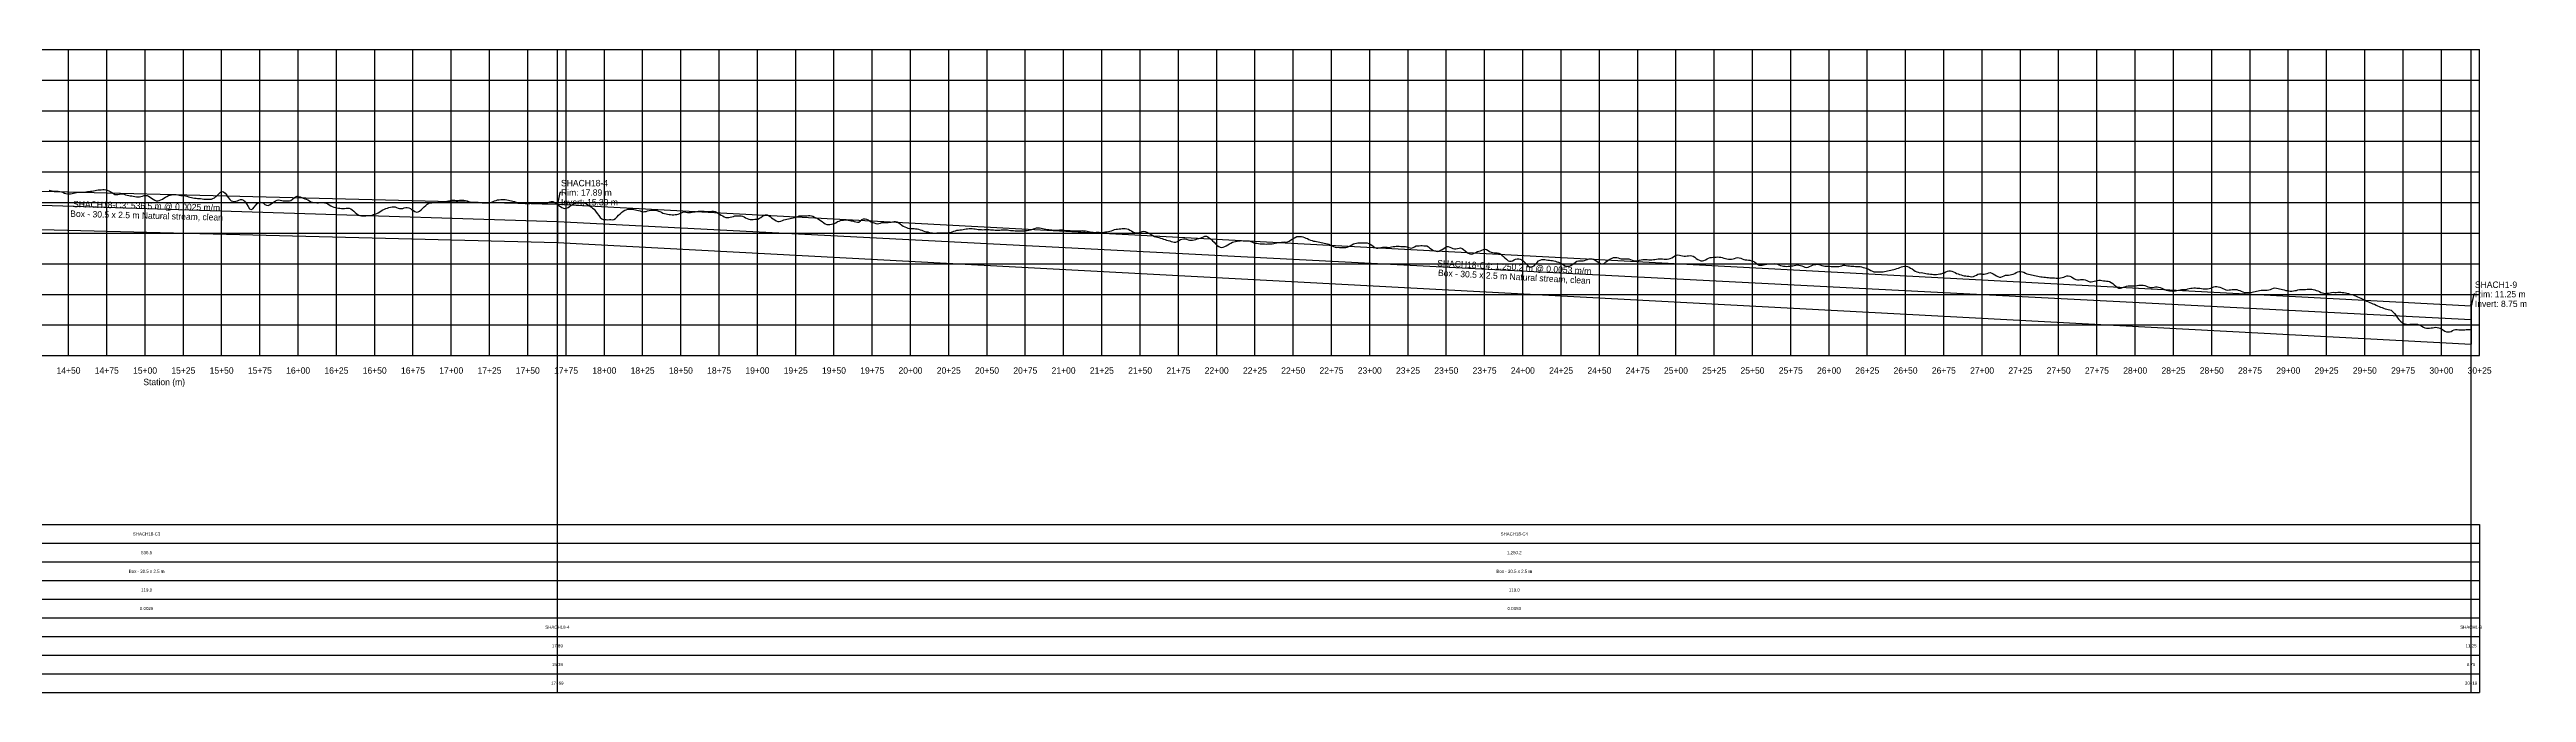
# Model space of a CAD drawing. Extents: x -64 to 3056, y -140 to 282.
# Drawn here: x 1438 to 3056, y -140 to 280 of the extents above; entities that cross this region are included whole.
import ezdxf
from ezdxf.enums import TextEntityAlignment as Align

# ---------------------------------------------------------------- set-up
doc = ezdxf.new("R2010")
doc.units = 0
for name, color, linetype in [('Annotation', 7, 'Continuous'), ('Annotation_Table', 254, 'Continuous'), ('Crown', 7, 'Continuous'), ('Grid', 254, 'Continuous'), ('Grid_Text', 7, 'Continuous'), ('Ground_Elevation', 3, 'Continuous'), ('Hydraulic_Grade', 5, 'Continuous'), ('Invert', 7, 'Continuous'), ('Structure', 7, 'Continuous')]:
    doc.layers.add(name, color=color, linetype=linetype)

msp = doc.modelspace()

# ---------------------------------------------------------------- linework, layer by layer
at = {"layer": 'Annotation', "color": 0}
for points in [[(1769.3, 178.9), (1769.1, 179.8), (1769.9, 179.7)], [(3019.4, 112.5), (3019.2, 113.4), (3020, 113.3)]]:
    msp.add_lwpolyline(points, close=True, dxfattribs=at)
for points in [[(1771.7, 186.5), (1771, 186.5), (1769.3, 178.9)], [(3021.9, 120.1), (3021.1, 120.1), (3019.4, 112.5)]]:
    msp.add_lwpolyline(points, dxfattribs=at)
at = {"layer": 'Annotation_Table', "color": 254}
for points in [[(1769.3, -140.2), (1769.3, 280)], [(3019.4, -140.2), (3019.4, 280)], [(-25, -30.5), (3024.9, -30.5)], [(3024.9, -30.5), (3024.9, -140.2)], [(-25, -42.7), (3024.9, -42.7)], [(-25, -54.9), (3024.9, -54.9)], [(-25, -67.1), (3024.9, -67.1)], [(-25, -79.2), (3024.9, -79.2)], [(-25, -91.4), (3024.9, -91.4)], [(-25, -103.6), (3024.9, -103.6)], [(-25, -115.8), (3024.9, -115.8)], [(-25, -128), (3024.9, -128)], [(-25, -140.2), (3024.9, -140.2)]]:
    msp.add_lwpolyline(points, dxfattribs=at)
at = {"layer": 'Crown', "color": 0}
for points in [[(1232.8, 192.4), (1769.3, 178.9)], [(1769.3, 178.9), (1769.3, 178.9)], [(1769.3, 178.9), (3019.4, 112.5)], [(3019.4, 112.5), (3019.4, 112.5)]]:
    msp.add_lwpolyline(points, dxfattribs=at)
at = {"layer": 'Grid', "color": 254}
for points in [[(-25, 280), (3025, 280)], [(1450, 80), (1450, 280)], [(1475, 80), (1475, 280)], [(1500, 80), (1500, 280)], [(1525, 80), (1525, 280)], [(1550, 80), (1550, 280)], [(1575, 80), (1575, 280)], [(1600, 80), (1600, 280)], [(1625, 80), (1625, 280)], [(1650, 80), (1650, 280)], [(1675, 80), (1675, 280)], [(1700, 80), (1700, 280)], [(1725, 80), (1725, 280)], [(1750, 80), (1750, 280)], [(1775, 80), (1775, 280)], [(1800, 80), (1800, 280)], [(1825, 80), (1825, 280)], [(1850, 80), (1850, 280)], [(1875, 80), (1875, 280)], [(1900, 80), (1900, 280)], [(1925, 80), (1925, 280)], [(1950, 80), (1950, 280)], [(1975, 80), (1975, 280)], [(2000, 80), (2000, 280)], [(2025, 80), (2025, 280)], [(2050, 80), (2050, 280)], [(2075, 80), (2075, 280)], [(2100, 80), (2100, 280)], [(2125, 80), (2125, 280)], [(2150, 80), (2150, 280)], [(2175, 80), (2175, 280)], [(2200, 80), (2200, 280)], [(2225, 80), (2225, 280)], [(2250, 80), (2250, 280)], [(2275, 80), (2275, 280)], [(2300, 80), (2300, 280)], [(2325, 80), (2325, 280)], [(2350, 80), (2350, 280)], [(2375, 80), (2375, 280)], [(2400, 80), (2400, 280)], [(2425, 80), (2425, 280)], [(2450, 80), (2450, 280)], [(2475, 80), (2475, 280)], [(2500, 80), (2500, 280)], [(2525, 80), (2525, 280)], [(2550, 80), (2550, 280)], [(2575, 80), (2575, 280)], [(2600, 80), (2600, 280)], [(2625, 80), (2625, 280)], [(2650, 80), (2650, 280)], [(2675, 80), (2675, 280)], [(2700, 80), (2700, 280)], [(2725, 80), (2725, 280)], [(2750, 80), (2750, 280)], [(2775, 80), (2775, 280)], [(2800, 80), (2800, 280)], [(2825, 80), (2825, 280)], [(2850, 80), (2850, 280)], [(2875, 80), (2875, 280)], [(2900, 80), (2900, 280)], [(2925, 80), (2925, 280)], [(2950, 80), (2950, 280)], [(2975, 80), (2975, 280)], [(3000, 80), (3000, 280)], [(3025, 80), (3025, 280)], [(-25, 260), (3025, 260)], [(-25, 240), (3025, 240)], [(-25, 220), (3025, 220)], [(-25, 200), (3025, 200)], [(-25, 180), (3025, 180)], [(-25, 160), (3025, 160)], [(-25, 140), (3025, 140)], [(-25, 120), (3025, 120)], [(-25, 100), (3025, 100)], [(-25, 80), (3025, 80)]]:
    msp.add_lwpolyline(points, dxfattribs=at)
at = {"layer": 'Ground_Elevation', "color": 3}
msp.add_lwpolyline([(1437.3, 188.1), (1438.3, 187.9), (1439.3, 187.7), (1440.3, 187.5), (1441.3, 187.4), (1442.3, 187.4), (1443.3, 187.4), (1444.3, 187.3), (1445.3, 187), (1446.3, 186.7), (1447.3, 186.2), (1448.3, 185.8), (1449.3, 185.6), (1450.3, 185.6), (1451.3, 185.7), (1452.3, 185.8), (1453.3, 186.1), (1454.3, 186.3), (1455.3, 186.5), (1456.3, 186.7), (1457.3, 186.7), (1458.3, 186.7), (1459.3, 186.7), (1460.3, 186.8), (1461.3, 187), (1462.3, 187.2), (1463.3, 187.3), (1464.3, 187.4), (1465.3, 187.5), (1466.3, 187.7), (1467.3, 187.9), (1468.3, 188.1), (1469.3, 188.2), (1470.3, 188.3), (1471.3, 188.4), (1472.3, 188.5), (1473.3, 188.5), (1474.3, 188.3), (1475.3, 188), (1476.3, 187.6), (1477.3, 187.1), (1478.3, 186.5), (1479.3, 185.8), (1480.3, 185.3), (1481.3, 185.2), (1482.3, 185.3), (1483.3, 185.5), (1484.3, 185.6), (1485.3, 185.6), (1486.3, 185.4), (1487.3, 185.1), (1488.3, 184.8), (1489.3, 184.5), (1490.3, 184.4), (1491.3, 184.4), (1492.3, 184.2), (1493.3, 184), (1494.3, 183.8), (1495.3, 183.8), (1496.3, 183.8), (1497.3, 184), (1498.3, 184.2), (1499.3, 184.5), (1500.3, 184.6), (1501.3, 184.6), (1502.3, 184.2), (1503.3, 183.6), (1504.3, 182.8), (1505.3, 182.1), (1506.3, 181.5), (1507.3, 181.1), (1508.3, 181), (1509.3, 181.3), (1510.3, 181.7), (1511.3, 182.3), (1512.3, 182.9), (1513.3, 183.5), (1514.3, 184), (1515.3, 184.5), (1516.3, 184.9), (1517.3, 185.1), (1518.3, 185.2), (1519.3, 185.3), (1520.3, 185.2), (1521.3, 185), (1522.3, 184.9), (1523.3, 184.7), (1524.3, 184.6), (1525.3, 184.5), (1526.3, 184.3), (1527.3, 184.1), (1528.3, 183.8), (1529.3, 183.5), (1530.3, 183.3), (1531.3, 183.1), (1532.3, 182.9), (1533.3, 182.8), (1534.3, 182.7), (1535.3, 182.7), (1536.3, 182.6), (1537.3, 182.5), (1538.3, 182.3), (1539.3, 182.3), (1540.3, 182.2), (1541.3, 182.2), (1542.3, 182.2), (1543.3, 182.3), (1544.3, 182.6), (1545.3, 183.1), (1546.3, 183.9), (1547.3, 184.8), (1548.3, 185.9), (1549.3, 186.8), (1550.3, 187.2), (1551.3, 186.9), (1552.3, 186.1), (1553.3, 184.8), (1554.3, 183.3), (1555.3, 182), (1556.3, 181.1), (1557.3, 180.8), (1558.3, 180.7), (1559.3, 180.9), (1560.3, 181.1), (1561.3, 181.5), (1562.3, 181.9), (1563.3, 181.9), (1564.3, 181.5), (1565.3, 180.6), (1566.3, 179.1), (1567.3, 177.4), (1568.3, 175.9), (1569.3, 175.4), (1570.3, 175.8), (1571.3, 176.9), (1572.3, 178.2), (1573.3, 179.3), (1574.3, 180), (1575.3, 180.3), (1576.3, 180), (1577.3, 179.5), (1578.3, 178.8), (1579.3, 178.3), (1580.3, 178.1), (1581.3, 178.5), (1582.3, 179.1), (1583.3, 179.8), (1584.3, 180.5), (1585.3, 181.1), (1586.3, 181.6), (1587.3, 181.7), (1588.3, 181.6), (1589.3, 181.4), (1590.3, 181.2), (1591.3, 181.1), (1592.3, 181.1), (1593.3, 181.2), (1594.3, 181.2), (1595.3, 181.4), (1596.3, 182.1), (1597.3, 183), (1598.3, 183.8), (1599.3, 184.1), (1600.3, 184), (1601.3, 183.7), (1602.3, 183.3), (1603.3, 182.9), (1604.3, 182.5), (1605.3, 182.2), (1606.3, 181.7), (1607.3, 181.1), (1608.3, 180.5), (1609.3, 180.2), (1610.3, 180), (1611.3, 180), (1612.3, 179.9), (1613.3, 179.9), (1614.3, 180), (1615.3, 180.1), (1616.3, 180.1), (1617.3, 179.9), (1618.3, 179.5), (1619.3, 179.1), (1620.3, 178.5), (1621.3, 177.9), (1622.3, 177.4), (1623.3, 177), (1624.3, 176.7), (1625.3, 176.5), (1626.3, 176.4), (1627.3, 176.3), (1628.3, 176.2), (1629.3, 176.2), (1630.3, 176.2), (1631.3, 176.3), (1632.3, 176.3), (1633.3, 176.3), (1634.3, 175.9), (1635.3, 175.2), (1636.3, 174.4), (1637.3, 173.5), (1638.3, 172.7), (1639.3, 172), (1640.3, 171.5), (1641.3, 171.3), (1642.3, 171.3), (1643.3, 171.3), (1644.3, 171.4), (1645.3, 171.5), (1646.3, 171.5), (1647.3, 171.6), (1648.3, 171.8), (1649.3, 172.1), (1650.3, 172.5), (1651.3, 172.8), (1652.3, 173.3), (1653.3, 173.9), (1654.3, 174.6), (1655.3, 175.2), (1656.3, 175.6), (1657.3, 176), (1658.3, 176.4), (1659.3, 176.8), (1660.3, 177), (1661.3, 177.2), (1662.3, 177.2), (1663.3, 177.1), (1664.3, 176.8), (1665.3, 176.4), (1666.3, 176.1), (1667.3, 176.1), (1668.3, 176.2), (1669.3, 176.5), (1670.3, 176.8), (1671.3, 176.8), (1672.3, 176.6), (1673.3, 176), (1674.3, 175.3), (1675.3, 174.7), (1676.3, 174.1), (1677.3, 173.8), (1678.3, 173.9), (1679.3, 174.4), (1680.3, 175.2), (1681.3, 176.2), (1682.3, 177.2), (1683.3, 178), (1684.3, 178.9), (1685.3, 179.5), (1686.3, 179.8), (1687.3, 179.9), (1688.3, 180), (1689.3, 180), (1690.3, 180.1), (1691.3, 180.3), (1692.3, 180.3), (1693.3, 180.3), (1694.3, 180.3), (1695.3, 180.3), (1696.3, 180.5), (1697.3, 180.8), (1698.3, 181.1), (1699.3, 181.3), (1700.3, 181.5), (1701.3, 181.5), (1702.3, 181.5), (1703.3, 181.4), (1704.3, 181.4), (1705.3, 181.5), (1706.3, 181.6), (1707.3, 181.6), (1708.3, 181.6), (1709.3, 181.4), (1710.3, 181.1), (1711.3, 180.7), (1712.3, 180.4), (1713.3, 180.2), (1714.3, 180.2), (1715.3, 180.2), (1716.3, 180.3), (1717.3, 180.3), (1718.3, 180.1), (1719.3, 180), (1720.3, 179.8), (1721.3, 179.7), (1722.3, 179.7), (1723.3, 179.8), (1724.3, 179.8), (1725.3, 180), (1726.3, 180.3), (1727.3, 180.7), (1728.3, 181.1), (1729.3, 181.4), (1730.3, 181.7), (1731.3, 181.8), (1732.3, 181.9), (1733.3, 181.9), (1734.3, 181.9), (1735.3, 181.9), (1736.3, 181.8), (1737.3, 181.5), (1738.3, 181.3), (1739.3, 181.1), (1740.3, 180.9), (1741.3, 180.6), (1742.3, 180.3), (1743.3, 180.1), (1744.3, 180), (1745.3, 179.9), (1746.3, 179.8), (1747.3, 179.6), (1748.3, 179.4), (1749.3, 179.3), (1750.3, 179.4), (1751.3, 179.4), (1752.3, 179.5), (1753.3, 179.5), (1754.3, 179.6), (1755.3, 179.6), (1756.3, 179.6), (1757.3, 179.5), (1758.3, 179.4), (1759.3, 179.2), (1760.3, 179.1), (1761.3, 179.2), (1762.3, 179.4), (1763.3, 180), (1764.3, 180.4), (1765.3, 180.7), (1766.3, 180.6), (1767.3, 180.2), (1768.3, 179.6), (1769.3, 178.9), (1770.3, 178.1), (1771.3, 177.3), (1772.3, 176.7), (1773.3, 176.3), (1774.3, 176.2), (1775.3, 176.4), (1776.3, 176.8), (1777.3, 177.5), (1778.3, 178.2), (1779.3, 178.8), (1780.3, 179.3), (1781.3, 179.6), (1782.3, 179.8), (1783.3, 179.9), (1784.3, 179.9), (1785.3, 179.9), (1786.3, 179.7), (1787.3, 179.5), (1788.3, 179.1), (1789.3, 178.6), (1790.3, 177.9), (1791.3, 177.2), (1792.3, 176.4), (1793.3, 175.6), (1794.3, 174.3), (1795.3, 172.8), (1796.3, 171.5), (1797.3, 170.3), (1798.3, 169.4), (1799.3, 168.9), (1800.3, 168.8), (1801.3, 168.8), (1802.3, 168.7), (1803.3, 168.8), (1804.3, 168.8), (1805.3, 168.7), (1806.3, 168.9), (1807.3, 169.5), (1808.3, 170.7), (1809.3, 171.8), (1810.3, 172.7), (1811.3, 173.5), (1812.3, 174.3), (1813.3, 174.9), (1814.3, 175.3), (1815.3, 175.6), (1816.3, 175.7), (1817.3, 175.7), (1818.3, 175.6), (1819.3, 175.5), (1820.3, 175.3), (1821.3, 175.1), (1822.3, 174.8), (1823.3, 174.5), (1824.3, 174.1), (1825.3, 174), (1826.3, 174.1), (1827.3, 174.2), (1828.3, 174.5), (1829.3, 174.7), (1830.3, 174.9), (1831.3, 175.1), (1832.3, 175), (1833.3, 174.9), (1834.3, 174.7), (1835.3, 174.4), (1836.3, 174.1), (1837.3, 173.6), (1838.3, 173.1), (1839.3, 172.8), (1840.3, 172.6), (1841.3, 172.4), (1842.3, 172.2), (1843.3, 172.1), (1844.3, 172), (1845.3, 172), (1846.3, 172.1), (1847.3, 172.2), (1848.3, 172.5), (1849.3, 172.9), (1850.3, 173.2), (1851.3, 173.6), (1852.3, 173.9), (1853.3, 173.7), (1854.3, 173.5), (1855.3, 173.4), (1856.3, 173.4), (1857.3, 173.6), (1858.3, 173.9), (1859.3, 174), (1860.3, 174.2), (1861.3, 174.3), (1862.3, 174.3), (1863.3, 174.3), (1864.3, 174.3), (1865.3, 174.3), (1866.3, 174.2), (1867.3, 174.2), (1868.3, 174.1), (1869.3, 174.1), (1870.3, 174.3), (1871.3, 174.3), (1872.3, 174.1), (1873.3, 173.6), (1874.3, 173), (1875.3, 172.5), (1876.3, 171.8), (1877.3, 171.2), (1878.3, 170.6), (1879.3, 170.3), (1880.3, 170.3), (1881.3, 170.3), (1882.3, 170.4), (1883.3, 170.6), (1884.3, 170.9), (1885.3, 171.2), (1886.3, 171.4), (1887.3, 171.4), (1888.3, 171.4), (1889.3, 171.3), (1890.3, 171), (1891.3, 170.6), (1892.3, 170.1), (1893.3, 169.6), (1894.3, 169.2), (1895.3, 168.9), (1896.3, 168.9), (1897.3, 169), (1898.3, 169.1), (1899.3, 169.1), (1900.3, 169.2), (1901.3, 169.7), (1902.3, 170.3), (1903.3, 171.1), (1904.3, 171.6), (1905.3, 172), (1906.3, 171.9), (1907.3, 171.6), (1908.3, 170.9), (1909.3, 170.1), (1910.3, 169.4), (1911.3, 168.7), (1912.3, 168.1), (1913.3, 167.7), (1914.3, 167.7), (1915.3, 167.9), (1916.3, 168.3), (1917.3, 168.7), (1918.3, 169), (1919.3, 169.2), (1920.3, 169.3), (1921.3, 169.5), (1922.3, 169.7), (1923.3, 170), (1924.3, 170.3), (1925.3, 170.6), (1926.3, 170.8), (1927.3, 171.2), (1928.3, 171.4), (1929.3, 171.4), (1930.3, 171.4), (1931.3, 171.4), (1932.3, 171.4), (1933.3, 171.5), (1934.3, 171.6), (1935.3, 171.4), (1936.3, 171), (1937.3, 170.5), (1938.3, 170.1), (1939.3, 169.5), (1940.3, 168.9), (1941.3, 168.3), (1942.3, 167.5), (1943.3, 166.7), (1944.3, 166), (1945.3, 165.7), (1946.3, 165.6), (1947.3, 165.6), (1948.3, 165.8), (1949.3, 166), (1950.3, 166.3), (1951.3, 166.8), (1952.3, 167.5), (1953.3, 167.9), (1954.3, 168.2), (1955.3, 168.4), (1956.3, 168.5), (1957.3, 168.6), (1958.3, 168.6), (1959.3, 168.5), (1960.3, 168.2), (1961.3, 168.1), (1962.3, 168), (1963.3, 167.6), (1964.3, 167.3), (1965.3, 167.1), (1966.3, 167.2), (1967.3, 168.1), (1968.3, 169), (1969.3, 169.4), (1970.3, 169.4), (1971.3, 169.1), (1972.3, 168.7), (1973.3, 168), (1974.3, 167.4), (1975.3, 167), (1976.3, 166.8), (1977.3, 166.3), (1978.3, 166.1), (1979.3, 166.3), (1980.3, 166.6), (1981.3, 166.9), (1982.3, 166.9), (1983.3, 166.9), (1984.3, 166.9), (1985.3, 166.9), (1986.3, 167.1), (1987.3, 167.2), (1988.3, 167.4), (1989.3, 167.5), (1990.3, 167.5), (1991.3, 167.3), (1992.3, 166.8), (1993.3, 166.1), (1994.3, 165.3), (1995.3, 164.6), (1996.3, 164.1), (1997.3, 163.6), (1998.3, 163.2), (1999.3, 163), (2000.3, 163), (2001.3, 163), (2002.3, 163.1), (2003.3, 162.9), (2004.3, 162.8), (2005.3, 162.5), (2006.3, 162.2), (2007.3, 161.9), (2008.3, 161.5), (2009.3, 161.1), (2010.3, 160.9), (2011.3, 160.8), (2012.3, 160.5), (2013.3, 160.3), (2014.3, 160.1), (2015.3, 160), (2016.3, 160), (2017.3, 160.1), (2018.3, 160.1), (2019.3, 160.2), (2020.3, 160.3), (2021.3, 160.3), (2022.3, 160.3), (2023.3, 160.3), (2024.3, 160.3), (2025.3, 160.4), (2026.3, 160.5), (2027.3, 160.8), (2028.3, 161.2), (2029.3, 161.6), (2030.3, 161.9), (2031.3, 162), (2032.3, 162.1), (2033.3, 162.2), (2034.3, 162.3), (2035.3, 162.5), (2036.3, 162.7), (2037.3, 162.9), (2038.3, 163.1), (2039.3, 163.1), (2040.3, 163.1), (2041.3, 162.9), (2042.3, 162.7), (2043.3, 162.5), (2044.3, 162.4), (2045.3, 162.3), (2046.3, 162.3), (2047.3, 162.2), (2048.3, 162.3), (2049.3, 162.3), (2050.3, 162.3), (2051.3, 162.3), (2052.3, 162.2), (2053.3, 162.2), (2054.3, 162.1), (2055.3, 162), (2056.3, 161.9), (2057.3, 161.9), (2058.3, 162), (2059.3, 162.2), (2060.3, 162.2), (2061.3, 162.2), (2062.3, 162.1), (2063.3, 162.1), (2064.3, 162), (2065.3, 161.8), (2066.3, 161.7), (2067.3, 161.7), (2068.3, 161.6), (2069.3, 161.6), (2070.3, 161.6), (2071.3, 161.6), (2072.3, 161.6), (2073.3, 161.6), (2074.3, 161.6), (2075.3, 161.7), (2076.3, 161.8), (2077.3, 162), (2078.3, 162.1), (2079.3, 162.4), (2080.3, 162.8), (2081.3, 163.1), (2082.3, 163.4), (2083.3, 163.5), (2084.3, 163.4), (2085.3, 163.2), (2086.3, 163), (2087.3, 162.7), (2088.3, 162.5), (2089.3, 162.4), (2090.3, 162.3), (2091.3, 162.2), (2092.3, 162.1), (2093.3, 162), (2094.3, 162), (2095.3, 162), (2096.3, 162), (2097.3, 162.1), (2098.3, 162.1), (2099.3, 162.1), (2100.3, 162), (2101.3, 161.8), (2102.3, 161.8), (2103.3, 161.8), (2104.3, 161.7), (2105.3, 161.6), (2106.3, 161.5), (2107.3, 161.5), (2108.3, 161.6), (2109.3, 161.6), (2110.3, 161.6), (2111.3, 161.6), (2112.3, 161.7), (2113.3, 161.6), (2114.3, 161.5), (2115.3, 161.3), (2116.3, 161.1), (2117.3, 160.9), (2118.3, 160.7), (2119.3, 160.6), (2120.3, 160.5), (2121.3, 160.6), (2122.3, 160.6), (2123.3, 160.6), (2124.3, 160.5), (2125.3, 160.4), (2126.3, 160.6), (2127.3, 160.8), (2128.3, 160.8), (2129.3, 161), (2130.3, 161.2), (2131.3, 161.6), (2132.3, 162), (2133.3, 162.3), (2134.3, 162.5), (2135.3, 162.6), (2136.3, 162.7), (2137.3, 162.8), (2138.3, 163), (2139.3, 163.1), (2140.3, 163.1), (2141.3, 162.9), (2142.3, 162.5), (2143.3, 162), (2144.3, 161.4), (2145.3, 160.8), (2146.3, 160.4), (2147.3, 160.2), (2148.3, 160.1), (2149.3, 160.4), (2150.3, 160.7), (2151.3, 161.1), (2152.3, 161.2), (2153.3, 161.1), (2154.3, 160.7), (2155.3, 160.2), (2156.3, 159.7), (2157.3, 159.2), (2158.3, 158.5), (2159.3, 157.9), (2160.3, 157.6), (2161.3, 157.4), (2162.3, 157.1), (2163.3, 156.8), (2164.3, 156.5), (2165.3, 156.1), (2166.3, 155.8), (2167.3, 155.4), (2168.3, 155.1), (2169.3, 154.9), (2170.3, 154.6), (2171.3, 154.3), (2172.3, 154), (2173.3, 154), (2174.3, 154.5), (2175.3, 155.1), (2176.3, 155.8), (2177.3, 156.1), (2178.3, 156.2), (2179.3, 156.2), (2180.3, 156), (2181.3, 155.6), (2182.3, 155.4), (2183.3, 155.4), (2184.3, 155.5), (2185.3, 155.7), (2186.3, 155.9), (2187.3, 156.2), (2188.3, 156.4), (2189.3, 156.8), (2190.3, 157.2), (2191.3, 157.6), (2192.3, 158), (2193.3, 158), (2194.3, 157.5), (2195.3, 156.8), (2196.3, 156), (2197.3, 155), (2198.3, 154), (2199.3, 153), (2200.3, 152), (2201.3, 151.2), (2202.3, 150.8), (2203.3, 150.6), (2204.3, 150.8), (2205.3, 151.2), (2206.3, 151.8), (2207.3, 152.4), (2208.3, 153), (2209.3, 153.5), (2210.3, 154), (2211.3, 154.3), (2212.3, 154.5), (2213.3, 154.8), (2214.3, 154.9), (2215.3, 155), (2216.3, 155.1), (2217.3, 155), (2218.3, 155), (2219.3, 155), (2220.3, 154.9), (2221.3, 154.9), (2222.3, 154.5), (2223.3, 154.1), (2224.3, 153.7), (2225.3, 153.5), (2226.3, 153.4), (2227.3, 153.2), (2228.3, 153.1), (2229.3, 153), (2230.3, 152.9), (2231.3, 152.9), (2232.3, 152.8), (2233.3, 152.9), (2234.3, 152.9), (2235.3, 153), (2236.3, 153.1), (2237.3, 153.2), (2238.3, 153.4), (2239.3, 153.6), (2240.3, 153.8), (2241.3, 153.9), (2242.3, 154.1), (2243.3, 154.2), (2244.3, 154.3), (2245.3, 154.2), (2246.3, 154.4), (2247.3, 154.8), (2248.3, 155.3), (2249.3, 156), (2250.3, 156.6), (2251.3, 157.2), (2252.3, 157.7), (2253.3, 157.9), (2254.3, 157.9), (2255.3, 157.7), (2256.3, 157.5), (2257.3, 157.1), (2258.3, 156.8), (2259.3, 156.4), (2260.3, 155.9), (2261.3, 155.4), (2262.3, 155.1), (2263.3, 154.8), (2264.3, 154.7), (2265.3, 154.5), (2266.3, 154.3), (2267.3, 154), (2268.3, 153.9), (2269.3, 153.7), (2270.3, 153.5), (2271.3, 153.3), (2272.3, 153.1), (2273.3, 152.7), (2274.3, 152.2), (2275.3, 151.7), (2276.3, 151.2), (2277.3, 150.9), (2278.3, 150.7), (2279.3, 150.8), (2280.3, 150.7), (2281.3, 150.7), (2282.3, 150.6), (2283.3, 150.5), (2284.3, 150.6), (2285.3, 150.8), (2286.3, 151.2), (2287.3, 151.8), (2288.3, 152.4), (2289.3, 152.9), (2290.3, 153.3), (2291.3, 153.5), (2292.3, 153.7), (2293.3, 153.7), (2294.3, 153.6), (2295.3, 153.7), (2296.3, 153.7), (2297.3, 153.7), (2298.3, 153.6), (2299.3, 153.3), (2300.3, 152.8), (2301.3, 152.2), (2302.3, 151.4), (2303.3, 150.7), (2304.3, 150.2), (2305.3, 150.1), (2306.3, 150.3), (2307.3, 150.5), (2308.3, 150.8), (2309.3, 150.9), (2310.3, 150.9), (2311.3, 150.8), (2312.3, 150.7), (2313.3, 150.9), (2314.3, 151), (2315.3, 151.2), (2316.3, 151.3), (2317.3, 151.4), (2318.3, 151.4), (2319.3, 151.4), (2320.3, 151.3), (2321.3, 151.3), (2322.3, 151.3), (2323.3, 151.2), (2324.3, 151), (2325.3, 150.7), (2326.3, 150.3), (2327.3, 150.2), (2328.3, 150.5), (2329.3, 151.1), (2330.3, 151.6), (2331.3, 151.8), (2332.3, 151.8), (2333.3, 151.9), (2334.3, 151.9), (2335.3, 151.8), (2336.3, 151.8), (2337.3, 151.6), (2338.3, 151), (2339.3, 150.2), (2340.3, 149.5), (2341.3, 148.9), (2342.3, 148.4), (2343.3, 148.2), (2344.3, 148.1), (2345.3, 148.3), (2346.3, 148.8), (2347.3, 149.4), (2348.3, 150), (2349.3, 150.7), (2350.3, 151.2), (2351.3, 151.2), (2352.3, 150.9), (2353.3, 150.4), (2354.3, 149.9), (2355.3, 149.7), (2356.3, 149.8), (2357.3, 150), (2358.3, 150.2), (2359.3, 150.3), (2360.3, 150), (2361.3, 149.4), (2362.3, 148.5), (2363.3, 147.5), (2364.3, 146.8), (2365.3, 146.4), (2366.3, 146.2), (2367.3, 146.4), (2368.3, 146.8), (2369.3, 147.4), (2370.3, 147.9), (2371.3, 148.2), (2372.3, 148.4), (2373.3, 148.8), (2374.3, 149.2), (2375.3, 149.5), (2376.3, 149.2), (2377.3, 148.7), (2378.3, 148.1), (2379.3, 147.6), (2380.3, 147.3), (2381.3, 147.1), (2382.3, 147.1), (2383.3, 147.2), (2384.3, 146.9), (2385.3, 146.4), (2386.3, 145.7), (2387.3, 144.8), (2388.3, 143.9), (2389.3, 142.9), (2390.3, 142), (2391.3, 141.6), (2392.3, 141.6), (2393.3, 142), (2394.3, 142.5), (2395.3, 142.9), (2396.3, 143.2), (2397.3, 143.2), (2398.3, 142.9), (2399.3, 142.5), (2400.3, 141.8), (2401.3, 140.8), (2402.3, 139.8), (2403.3, 138.7), (2404.3, 137.9), (2405.3, 137.8), (2406.3, 138.1), (2407.3, 138.7), (2408.3, 139.7), (2409.3, 140.9), (2410.3, 141.8), (2411.3, 142.4), (2412.3, 142.7), (2413.3, 142.7), (2414.3, 142.7), (2415.3, 142.5), (2416.3, 142.4), (2417.3, 142.4), (2418.3, 142.2), (2419.3, 142.1), (2420.3, 141.8), (2421.3, 141.6), (2422.3, 141.3), (2423.3, 141), (2424.3, 140.6), (2425.3, 140.2), (2426.3, 139.6), (2427.3, 138.9), (2428.3, 138.5), (2429.3, 138.3), (2430.3, 138.4), (2431.3, 138.9), (2432.3, 139.5), (2433.3, 140.2), (2434.3, 141), (2435.3, 141.7), (2436.3, 141.9), (2437.3, 141.9), (2438.3, 141.9), (2439.3, 142), (2440.3, 142.2), (2441.3, 142.5), (2442.3, 142.8), (2443.3, 143.1), (2444.3, 143.3), (2445.3, 143.2), (2446.3, 142.9), (2447.3, 142.4), (2448.3, 141.7), (2449.3, 141), (2450.3, 140.4), (2451.3, 139.9), (2452.3, 140), (2453.3, 140.4), (2454.3, 141.2), (2455.3, 142), (2456.3, 142.8), (2457.3, 143.3), (2458.3, 143.7), (2459.3, 144), (2460.3, 144.1), (2461.3, 144), (2462.3, 143.8), (2463.3, 143.5), (2464.3, 143.3), (2465.3, 143.2), (2466.3, 143.3), (2467.3, 143.3), (2468.3, 143.2), (2469.3, 143.1), (2470.3, 142.8), (2471.3, 142.4), (2472.3, 142.1), (2473.3, 141.9), (2474.3, 141.9), (2475.3, 142), (2476.3, 142.3), (2477.3, 142.5), (2478.3, 142.7), (2479.3, 142.8), (2480.3, 142.8), (2481.3, 142.7), (2482.3, 142.6), (2483.3, 142.6), (2484.3, 142.6), (2485.3, 142.8), (2486.3, 142.8), (2487.3, 142.9), (2488.3, 143.1), (2489.3, 143.2), (2490.3, 143.2), (2491.3, 143.1), (2492.3, 143), (2493.3, 142.9), (2494.3, 142.9), (2495.3, 143.1), (2496.3, 143.4), (2497.3, 143.9), (2498.3, 144.6), (2499.3, 145.2), (2500.3, 145.6), (2501.3, 145.8), (2502.3, 145.7), (2503.3, 145.4), (2504.3, 145.2), (2505.3, 145), (2506.3, 145), (2507.3, 145.1), (2508.3, 145.2), (2509.3, 145.3), (2510.3, 145.2), (2511.3, 144.9), (2512.3, 144.3), (2513.3, 143.5), (2514.3, 142.8), (2515.3, 142.3), (2516.3, 141.9), (2517.3, 141.9), (2518.3, 142.2), (2519.3, 142.6), (2520.3, 143.1), (2521.3, 143.6), (2522.3, 144), (2523.3, 144.1), (2524.3, 144.2), (2525.3, 144.3), (2526.3, 144.3), (2527.3, 144.4), (2528.3, 144.3), (2529.3, 144.2), (2530.3, 144), (2531.3, 143.7), (2532.3, 143.4), (2533.3, 143.2), (2534.3, 143), (2535.3, 142.9), (2536.3, 143), (2537.3, 143.2), (2538.3, 143.4), (2539.3, 143.8), (2540.3, 144), (2541.3, 143.9), (2542.3, 143.6), (2543.3, 143.2), (2544.3, 142.8), (2545.3, 142.6), (2546.3, 142.5), (2547.3, 142.4), (2548.3, 142.3), (2549.3, 142), (2550.3, 141.7), (2551.3, 141.2), (2552.3, 140.4), (2553.3, 139.7), (2554.3, 139.1), (2555.3, 139), (2556.3, 139), (2557.3, 139.2), (2558.3, 139.5), (2559.3, 139.8), (2560.3, 139.9), (2561.3, 140), (2562.3, 140), (2563.3, 140), (2564.3, 140.2), (2565.3, 140), (2566.3, 139.7), (2567.3, 139.3), (2568.3, 138.9), (2569.3, 138.6), (2570.3, 138.4), (2571.3, 138.3), (2572.3, 138.2), (2573.3, 138.3), (2574.3, 138.4), (2575.3, 138.6), (2576.3, 138.7), (2577.3, 138.9), (2578.3, 139.1), (2579.3, 139.2), (2580.3, 139.1), (2581.3, 138.9), (2582.3, 138.7), (2583.3, 138.2), (2584.3, 137.8), (2585.3, 137.6), (2586.3, 137.8), (2587.3, 138.2), (2588.3, 138.7), (2589.3, 139.1), (2590.3, 139.4), (2591.3, 139.6), (2592.3, 139.7), (2593.3, 139.6), (2594.3, 139.2), (2595.3, 138.8), (2596.3, 138.6), (2597.3, 138.4), (2598.3, 138.4), (2599.3, 138.5), (2600.3, 138.3), (2601.3, 138.2), (2602.3, 138.2), (2603.3, 138.1), (2604.3, 138.1), (2605.3, 138.1), (2606.3, 138.2), (2607.3, 138.4), (2608.3, 138.7), (2609.3, 139), (2610.3, 139), (2611.3, 138.9), (2612.3, 138.7), (2613.3, 138.6), (2614.3, 138.5), (2615.3, 138.4), (2616.3, 138.3), (2617.3, 138.2), (2618.3, 138.2), (2619.3, 138.2), (2620.3, 138.1), (2621.3, 137.9), (2622.3, 137.6), (2623.3, 137.3), (2624.3, 137), (2625.3, 136.6), (2626.3, 136.2), (2627.3, 135.6), (2628.3, 135.1), (2629.3, 134.8), (2630.3, 134.6), (2631.3, 134.7), (2632.3, 134.7), (2633.3, 134.7), (2634.3, 134.6), (2635.3, 134.7), (2636.3, 134.9), (2637.3, 135.1), (2638.3, 135.3), (2639.3, 135.6), (2640.3, 135.9), (2641.3, 136.1), (2642.3, 136.3), (2643.3, 136.5), (2644.3, 136.8), (2645.3, 137.2), (2646.3, 137.6), (2647.3, 137.9), (2648.3, 138.2), (2649.3, 138.3), (2650.3, 138.4), (2651.3, 138.2), (2652.3, 137.8), (2653.3, 137.2), (2654.3, 136.6), (2655.3, 135.9), (2656.3, 135.2), (2657.3, 134.7), (2658.3, 134.4), (2659.3, 134.1), (2660.3, 134.2), (2661.3, 134), (2662.3, 133.8), (2663.3, 133.6), (2664.3, 133.4), (2665.3, 133.3), (2666.3, 133.2), (2667.3, 133.1), (2668.3, 133), (2669.3, 132.9), (2670.3, 133), (2671.3, 133.2), (2672.3, 133.3), (2673.3, 133.5), (2674.3, 133.8), (2675.3, 134.1), (2676.3, 134.6), (2677.3, 135.1), (2678.3, 135.3), (2679.3, 135.3), (2680.3, 135.1), (2681.3, 134.6), (2682.3, 134.2), (2683.3, 133.7), (2684.3, 133.4), (2685.3, 133), (2686.3, 132.7), (2687.3, 132.4), (2688.3, 132.2), (2689.3, 132), (2690.3, 131.9), (2691.3, 131.9), (2692.3, 131.7), (2693.3, 131.5), (2694.3, 131.7), (2695.3, 132), (2696.3, 132.6), (2697.3, 133.1), (2698.3, 133.3), (2699.3, 133.3), (2700.3, 133.1), (2701.3, 133.1), (2702.3, 133.3), (2703.3, 133.7), (2704.3, 134.1), (2705.3, 134.2), (2706.3, 133.9), (2707.3, 133.5), (2708.3, 132.8), (2709.3, 132.2), (2710.3, 131.6), (2711.3, 131.2), (2712.3, 131.2), (2713.3, 131.7), (2714.3, 132.2), (2715.3, 132.5), (2716.3, 132.6), (2717.3, 132.6), (2718.3, 132.7), (2719.3, 132.9), (2720.3, 133.2), (2721.3, 133.7), (2722.3, 134.2), (2723.3, 134.6), (2724.3, 134.9), (2725.3, 135), (2726.3, 134.8), (2727.3, 134.4), (2728.3, 133.9), (2729.3, 133.5), (2730.3, 133.1), (2731.3, 132.9), (2732.3, 132.7), (2733.3, 132.5), (2734.3, 132.3), (2735.3, 132.1), (2736.3, 131.8), (2737.3, 131.7), (2738.3, 131.5), (2739.3, 131.4), (2740.3, 131.3), (2741.3, 131.2), (2742.3, 131.1), (2743.3, 130.9), (2744.3, 130.7), (2745.3, 130.7), (2746.3, 130.7), (2747.3, 130.7), (2748.3, 130.6), (2749.3, 130.6), (2750.3, 130.6), (2751.3, 130.7), (2752.3, 131), (2753.3, 131.3), (2754.3, 131.7), (2755.3, 132.1), (2756.3, 132.1), (2757.3, 131.9), (2758.3, 131.4), (2759.3, 130.8), (2760.3, 130.2), (2761.3, 129.7), (2762.3, 129.5), (2763.3, 129.5), (2764.3, 129.7), (2765.3, 129.8), (2766.3, 129.8), (2767.3, 129.5), (2768.3, 129.1), (2769.3, 128.5), (2770.3, 128.2), (2771.3, 128.2), (2772.3, 128.3), (2773.3, 128.6), (2774.3, 128.8), (2775.3, 129.1), (2776.3, 129.2), (2777.3, 129.2), (2778.3, 129.1), (2779.3, 128.9), (2780.3, 128.8), (2781.3, 128.7), (2782.3, 128.6), (2783.3, 128.3), (2784.3, 127.8), (2785.3, 127.1), (2786.3, 126.2), (2787.3, 125.3), (2788.3, 124.6), (2789.3, 124.1), (2790.3, 124), (2791.3, 124.2), (2792.3, 124.6), (2793.3, 125), (2794.3, 125.3), (2795.3, 125.5), (2796.3, 125.5), (2797.3, 125.5), (2798.3, 125.5), (2799.3, 125.5), (2800.3, 125.6), (2801.3, 125.7), (2802.3, 125.9), (2803.3, 126.1), (2804.3, 126.1), (2805.3, 126), (2806.3, 125.8), (2807.3, 125.4), (2808.3, 125), (2809.3, 124.7), (2810.3, 124.4), (2811.3, 124.4), (2812.3, 124.6), (2813.3, 124.8), (2814.3, 124.9), (2815.3, 124.7), (2816.3, 124.4), (2817.3, 124), (2818.3, 123.7), (2819.3, 123.2), (2820.3, 122.8), (2821.3, 122.5), (2822.3, 122.3), (2823.3, 122.2), (2824.3, 122.1), (2825.3, 122.2), (2826.3, 122.3), (2827.3, 122.5), (2828.3, 122.7), (2829.3, 122.9), (2830.3, 123.1), (2831.3, 123.1), (2832.3, 123.1), (2833.3, 123.2), (2834.3, 123.5), (2835.3, 123.8), (2836.3, 124), (2837.3, 124.1), (2838.3, 124.2), (2839.3, 124.2), (2840.3, 124.1), (2841.3, 124.1), (2842.3, 124), (2843.3, 123.9), (2844.3, 123.7), (2845.3, 123.6), (2846.3, 123.6), (2847.3, 123.7), (2848.3, 123.8), (2849.3, 124), (2850.3, 124.4), (2851.3, 124.8), (2852.3, 125.1), (2853.3, 125.1), (2854.3, 124.9), (2855.3, 124.7), (2856.3, 124.3), (2857.3, 123.8), (2858.3, 123.3), (2859.3, 122.9), (2860.3, 122.8), (2861.3, 122.9), (2862.3, 123), (2863.3, 123.1), (2864.3, 123.2), (2865.3, 123.2), (2866.3, 123.1), (2867.3, 122.8), (2868.3, 122.4), (2869.3, 122), (2870.3, 121.6), (2871.3, 121.3), (2872.3, 121.2), (2873.3, 121.2), (2874.3, 121.2), (2875.3, 121.3), (2876.3, 121.5), (2877.3, 121.7), (2878.3, 121.9), (2879.3, 122.1), (2880.3, 122.3), (2881.3, 122.5), (2882.3, 122.7), (2883.3, 122.8), (2884.3, 122.8), (2885.3, 122.8), (2886.3, 122.8), (2887.3, 123), (2888.3, 123.2), (2889.3, 123.6), (2890.3, 124), (2891.3, 124.2), (2892.3, 124.1), (2893.3, 123.9), (2894.3, 123.7), (2895.3, 123.3), (2896.3, 123.1), (2897.3, 122.9), (2898.3, 122.6), (2899.3, 122.4), (2900.3, 122.2), (2901.3, 122), (2902.3, 122), (2903.3, 122.2), (2904.3, 122.4), (2905.3, 122.6), (2906.3, 122.9), (2907.3, 123.1), (2908.3, 123.2), (2909.3, 123.2), (2910.3, 123.2), (2911.3, 123.2), (2912.3, 123.3), (2913.3, 123.3), (2914.3, 123.4), (2915.3, 123.4), (2916.3, 123.2), (2917.3, 122.9), (2918.3, 122.6), (2919.3, 122.2), (2920.3, 121.9), (2921.3, 121.3), (2922.3, 121), (2923.3, 120.8), (2924.3, 120.6), (2925.3, 120.7), (2926.3, 120.8), (2927.3, 120.9), (2928.3, 121.2), (2929.3, 121.4), (2930.3, 121.3), (2931.3, 121.3), (2932.3, 121.4), (2933.3, 121.4), (2934.3, 121.4), (2935.3, 121.3), (2936.3, 121.2), (2937.3, 121), (2938.3, 120.7), (2939.3, 120.5), (2940.3, 120.2), (2941.3, 119.9), (2942.3, 119.6), (2943.3, 119.2), (2944.3, 118.8), (2945.3, 118.4), (2946.3, 118), (2947.3, 117.6), (2948.3, 117.1), (2949.3, 116.6), (2950.3, 116.1), (2951.3, 115.6), (2952.3, 115.1), (2953.3, 114.7), (2954.3, 114.3), (2955.3, 113.9), (2956.3, 113.5), (2957.3, 113), (2958.3, 112.5), (2959.3, 112.1), (2960.3, 111.7), (2961.3, 111.3), (2962.3, 111), (2963.3, 110.6), (2964.3, 110.3), (2965.3, 110.1), (2966.3, 109.9), (2967.3, 109.6), (2968.3, 108.6), (2969.3, 107.5), (2970.3, 106.3), (2971.3, 104.7), (2972.3, 103.5), (2973.3, 102.4), (2974.3, 101.5), (2975.3, 101), (2976.3, 100.7), (2977.3, 100.4), (2978.3, 100.3), (2979.3, 100.4), (2980.3, 100.4), (2981.3, 100.5), (2982.3, 100.6), (2983.3, 100.6), (2984.3, 100.4), (2985.3, 100.1), (2986.3, 99.7), (2987.3, 99.1), (2988.3, 98.5), (2989.3, 98.1), (2990.3, 97.9), (2991.3, 97.9), (2992.3, 97.9), (2993.3, 98), (2994.3, 98.2), (2995.3, 98.4), (2996.3, 98.5), (2997.3, 98.4), (2998.3, 98.2), (2999.3, 97.9), (3000.3, 97.3), (3001.3, 96.6), (3002.3, 96), (3003.3, 95.5), (3004.3, 95.4), (3005.3, 95.4), (3006.3, 95.8), (3007.3, 96.3), (3008.3, 96.8), (3009.3, 97), (3010.3, 97), (3011.3, 96.9), (3012.3, 96.8), (3013.3, 96.8), (3014.3, 96.8), (3015.3, 96.9), (3016.3, 97), (3017.3, 97.1), (3018.3, 97), (3019.4, 97)], dxfattribs=at)
at = {"layer": 'Hydraulic_Grade', "color": 5}
for points in [[(1232.8, 184.7), (1769.3, 167.6)], [(1769.3, 167.6), (1769.3, 167.6)], [(1769.3, 167.6), (3019.4, 103.5)], [(3019.4, 103.5), (3019.4, 103.5), (3019.4, 103.5)]]:
    msp.add_lwpolyline(points, dxfattribs=at)
at = {"layer": 'Invert', "color": 0}
for points in [[(1232.8, 167.4), (1769.3, 153.9)], [(1769.3, 153.9), (1769.3, 153.9)], [(1769.3, 153.9), (3019.4, 87.5)], [(3019.4, 87.5), (3019.4, 87.5)]]:
    msp.add_lwpolyline(points, dxfattribs=at)
at = {"layer": 'Structure', "color": 0}
for points in [[(1769.3, 178.9), (1769.3, 153.9)], [(1769.3, 178.9), (1769.3, 153.9)], [(3019.4, 112.5), (3019.4, 87.5)], [(3019.4, 112.5), (3019.4, 87.5)]]:
    msp.add_lwpolyline(points, dxfattribs=at)

# ---------------------------------------------------------------- texts
at = {"layer": 'Annotation', "color": 0}
for s, height, p in [('SHACH18-4', 4.17, (1771.7, 192.7)), ('Rim: 17.89 m', 4.167, (1771.7, 186.5)), ('Invert: 15.39 m', 4.167, (1771.7, 180.2)), ('SHACH1-9', 4.17, (3021.9, 126.3)), ('Rim: 11.25 m', 4.167, (3021.9, 120.1)), ('Invert: 8.75 m', 4.167, (3021.9, 113.8))]:
    msp.add_text(s, height=height, dxfattribs=at).set_placement(p, align=Align.MIDDLE_LEFT)
for s, rotation, p in [('SHACH18-C3: 536.5 m @ 0.0025 m/m', 358.5533, (1501, 177.8)), ('Box - 30.5 x 2.5 m Natural stream, clean', 358.5533, (1501, 171.5)), ('SHACH18-C4: 1,250.2 m @ 0.0053 m/m', 356.9602, (2394.4, 137.8)), ('Box - 30.5 x 2.5 m Natural stream, clean', 356.9602, (2394.4, 131.5))]:
    msp.add_text(s, height=4.167, rotation=rotation, dxfattribs=at).set_placement(p, align=Align.MIDDLE_CENTER)
at = {"layer": 'Annotation_Table', "color": 0}
for s, height, p in [('SHACH18-C3', 2.08, (1501, -36.6)), ('536.5', 2.08, (1501, -48.8)), ('SHACH18-C4', 2.08, (2394.4, -36.6)), ('1,250.2', 2.08, (2394.4, -48.8)), ('Box - 30.5 x 2.5 m', 2.083, (1501, -61)), ('Box - 30.5 x 2.5 m', 2.083, (2394.4, -61)), ('119.0', 2.08, (1501, -73.2)), ('119.0', 2.08, (2394.4, -73.2)), ('0.0025', 2.08, (1501, -85.3)), ('SHACH18-4', 2.08, (1769.3, -97.5)), ('0.0053', 2.08, (2394.4, -85.3)), ('SHACH1-9', 2.08, (3019.4, -97.5)), ('17.89', 2.08, (1769.3, -109.7)), ('11.25', 2.08, (3019.4, -109.7)), ('15.39', 2.08, (1769.3, -121.9)), ('8.75', 2.08, (3019.4, -121.9)), ('17+69', 2.08, (1769.3, -134.1)), ('30+19', 2.08, (3019.4, -134.1))]:
    msp.add_text(s, height=height, dxfattribs=at).set_placement(p, align=Align.MIDDLE_CENTER)
at = {"layer": 'Grid_Text', "color": 0}
for s, height, p in [('14+50', 4.17, (1450, 72.3)), ('14+75', 4.17, (1475, 72.3)), ('15+00', 4.17, (1500, 72.3)), ('Station (m)', 4.167, (1512.5, 64.8)), ('15+25', 4.17, (1525, 72.3)), ('15+50', 4.17, (1550, 72.3)), ('15+75', 4.17, (1575, 72.3)), ('16+00', 4.17, (1600, 72.3)), ('16+25', 4.17, (1625, 72.3)), ('16+50', 4.17, (1650, 72.3)), ('16+75', 4.17, (1675, 72.3)), ('17+00', 4.17, (1700, 72.3)), ('17+25', 4.17, (1725, 72.3)), ('17+50', 4.17, (1750, 72.3)), ('17+75', 4.17, (1775, 72.3)), ('18+00', 4.17, (1800, 72.3)), ('18+25', 4.17, (1825, 72.3)), ('18+50', 4.17, (1850, 72.3)), ('18+75', 4.17, (1875, 72.3)), ('19+00', 4.17, (1900, 72.3)), ('19+25', 4.17, (1925, 72.3)), ('19+50', 4.17, (1950, 72.3)), ('19+75', 4.17, (1975, 72.3)), ('20+00', 4.17, (2000, 72.3)), ('20+25', 4.17, (2025, 72.3)), ('20+50', 4.17, (2050, 72.3)), ('20+75', 4.17, (2075, 72.3)), ('21+00', 4.17, (2100, 72.3)), ('21+25', 4.17, (2125, 72.3)), ('21+50', 4.17, (2150, 72.3)), ('21+75', 4.17, (2175, 72.3)), ('22+00', 4.17, (2200, 72.3)), ('22+25', 4.17, (2225, 72.3)), ('22+50', 4.17, (2250, 72.3)), ('22+75', 4.17, (2275, 72.3)), ('23+00', 4.17, (2300, 72.3)), ('23+25', 4.17, (2325, 72.3)), ('23+50', 4.17, (2350, 72.3)), ('23+75', 4.17, (2375, 72.3)), ('24+00', 4.17, (2400, 72.3)), ('24+25', 4.17, (2425, 72.3)), ('24+50', 4.17, (2450, 72.3)), ('24+75', 4.17, (2475, 72.3)), ('25+00', 4.17, (2500, 72.3)), ('25+25', 4.17, (2525, 72.3)), ('25+50', 4.17, (2550, 72.3)), ('25+75', 4.17, (2575, 72.3)), ('26+00', 4.17, (2600, 72.3)), ('26+25', 4.17, (2625, 72.3)), ('26+50', 4.17, (2650, 72.3)), ('26+75', 4.17, (2675, 72.3)), ('27+00', 4.17, (2700, 72.3)), ('27+25', 4.17, (2725, 72.3)), ('27+50', 4.17, (2750, 72.3)), ('27+75', 4.17, (2775, 72.3)), ('28+00', 4.17, (2800, 72.3)), ('28+25', 4.17, (2825, 72.3)), ('28+50', 4.17, (2850, 72.3)), ('28+75', 4.17, (2875, 72.3)), ('29+00', 4.17, (2900, 72.3)), ('29+25', 4.17, (2925, 72.3)), ('29+50', 4.17, (2950, 72.3)), ('29+75', 4.17, (2975, 72.3)), ('30+00', 4.17, (3000, 72.3)), ('30+25', 4.17, (3025, 72.3))]:
    msp.add_text(s, height=height, dxfattribs=at).set_placement(p, align=Align.TOP_CENTER)

doc.saveas('drawing.dxf')
